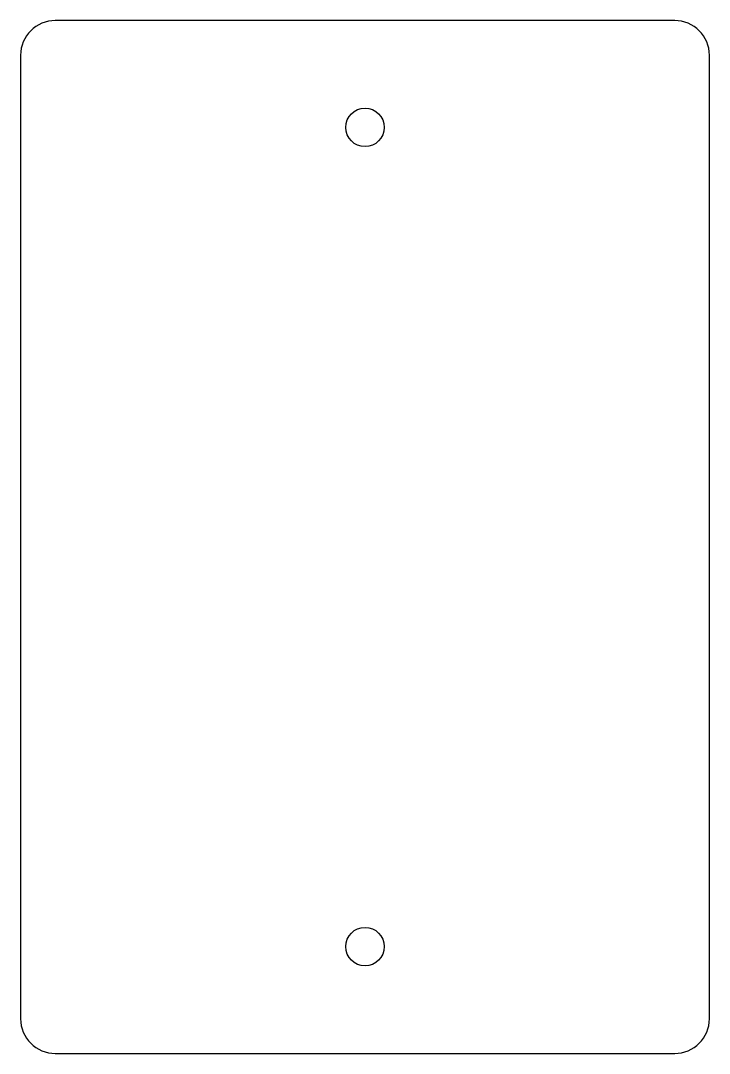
# Model space of a CAD drawing. Header units: millimetres. Extents: x -50 to 50, y -75 to 75.
import ezdxf

# ---------------------------------------------------------------- set-up
doc = ezdxf.new("R2010")
doc.units = ezdxf.units.MM

msp = doc.modelspace()

# ---------------------------------------------------------------- linework, layer by layer
msp.add_lwpolyline([(-45, 75, 0.414214), (-50, 70), (-50, -70, 0.414214), (-45, -75), (45, -75, 0.414214), (50, -70), (50, 70, 0.414214), (45, 75)], format="xyb", close=True)
for centre in [(0, 59.5), (0, -59.5)]:
    msp.add_circle(centre, 2.8)

doc.saveas('drawing.dxf')
